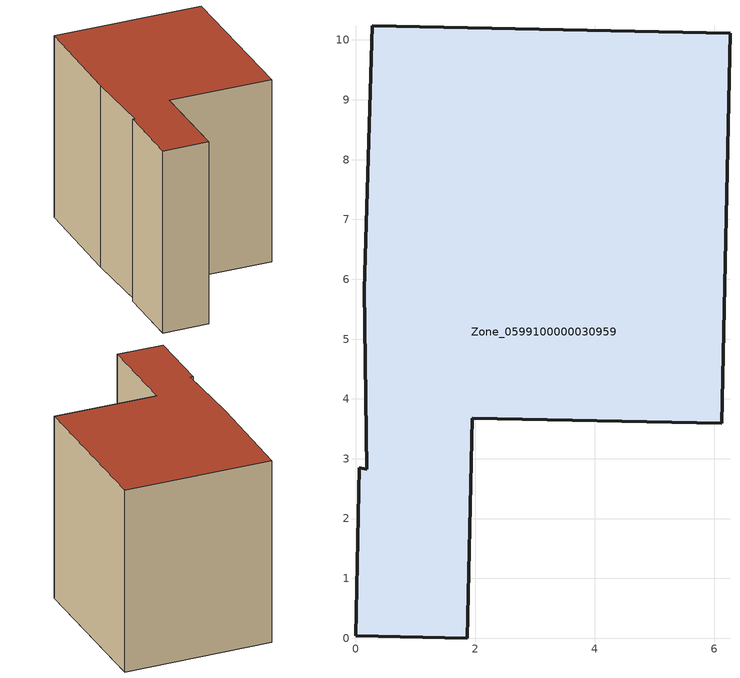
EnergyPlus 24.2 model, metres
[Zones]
Zone_0599100000030959
 floor ground (C_G): 0.19,2.83 0.15,5.83 0.28,10.24 6.26,10.11 6.12,3.59 1.95,3.68 1.87,0 0,0.04 0.06,2.85 z0
 wall outside (C_F): 0.06,2.85 0,0.04 1.87,0 1.95,3.68 6.12,3.59 6.26,10.11 0.28,10.24 0.15,5.83 0.19,2.83 0.06,2.85 z0:7.62
 roof outside (C_R): 0.19,2.83 0.06,2.85 0,0.04 1.87,0 1.95,3.68 6.12,3.59 6.26,10.11 0.28,10.24 0.15,5.83 z7.62
[BUILDING]
Pand.0599100000030959: North Axis=0; Terrain=City; Loads Convergence Tolerance Value=0.04; Temperature Convergence Tolerance Value=0.4; Solar Distribution=FullExterior; Maximum Number of Warmup Days=25; Minimum Number of Warmup Days=1
[Site:Location]
Rotterdam.The.Hague.AP_ZH_NLD Design_Conditions: Latitude=51.96; Longitude=4.45; Time Zone=1; Elevation=-4.5
[SITE:GROUNDTEMPERATURE:BUILDINGSURFACE]
18, 18, 18, 18, 18, 18, 18, 18, 18, 18, 18, 18
[MATERIAL] Thermal Absorptance=0.9; Solar Absorptance=0.7; Visible Absorptance=0.7
Name | Roughness | Thickness | Conductivity | Density | Specific Heat
G.TC.1946 | MediumSmooth | 0.15 | 1 | 540 | 1210
F.TC.1946 | Rough | 0.3 | 0.857143 | 1920 | 840
R.TC.1946 | MediumRough | 0.2 | 0.909091 | 1500 | 1000
[CONSTRUCTION]
C_G: G.TC.1946
C_F: F.TC.1946
C_R: R.TC.1946
[ZONE]
Zone_0599100000030959: Type=1; Multiplier=1; Ceiling Height=Autocalculate; Volume=Autocalculate; Floor Area=autocalculate; Part of Total Floor Area=Yes
[ZONEINFILTRATION:DESIGNFLOWRATE]
Infil_Zone_0599100000030959: Zone or ZoneList or Space or SpaceList=Zone_0599100000030959; Schedule=AlwaysOn; Design Flow Rate Calculation Method=Flow/Area; Flow Rate per Floor Area=0.003; Constant Term Coefficient=1; Temperature Term Coefficient=0; Velocity Term Coefficient=0; Velocity Squared Term Coefficient=0
[HVACTEMPLATE:ZONE:IDEALLOADSAIRSYSTEM]
Zone_0599100000030959: Maximum Heating Supply Air Temperature=50; Minimum Cooling Supply Air Temperature=13; Maximum Heating Supply Air Humidity Ratio=0.0156; Minimum Cooling Supply Air Humidity Ratio=0.0077; Heating Limit=NoLimit; Cooling Limit=NoLimit; Dehumidification Control Type=ConstantSensibleHeatRatio; Cooling Sensible Heat Ratio=0.7; Dehumidification Setpoint=60; Humidification Control Type=None; Humidification Setpoint=30; Outdoor Air Method=None; Outdoor Air Flow Rate per Person=0.00944; Outdoor Air Flow Rate per Zone Floor Area=0; Outdoor Air Flow Rate per Zone=0; Demand Controlled Ventilation Type=None; Outdoor Air Economizer Type=NoEconomizer; Heat Recovery Type=None; Sensible Heat Recovery Effectiveness=0.7; Latent Heat Recovery Effectiveness=0.65
[ZONECONTROL:THERMOSTAT]
ThermostatControl_Zone_0599100000030959: Zone or ZoneList=Zone_0599100000030959; Control Type Schedule=DualSetpointControlType; Control 1=Thermostat_Zone_0599100000030959; Temperature Difference Between Cutout And Setpoint=0
[THERMOSTATSETPOINT:DUALSETPOINT]
Thermostat_Zone_0599100000030959: Heating Setpoint Temperature Schedule=HeatingSetpoint_Zone_0599100000030959; Cooling Setpoint Temperature Schedule=CoolingSetpoint_Zone_0599100000030959
[SCHEDULE:COMPACT]
HeatingSetpoint_Zone_0599100000030959: Through: 12/31, For: AllDays, Until: 24:00, 21
CoolingSetpoint_Zone_0599100000030959: Through: 12/31, For: AllDays, Until: 24:00, 24
DualSetpointControlType: Through: 12/31, For: AllDays, Until: 24:00, 4
AlwaysOn: Through: 12/31, For: AllDays, Until: 24:00, 1
